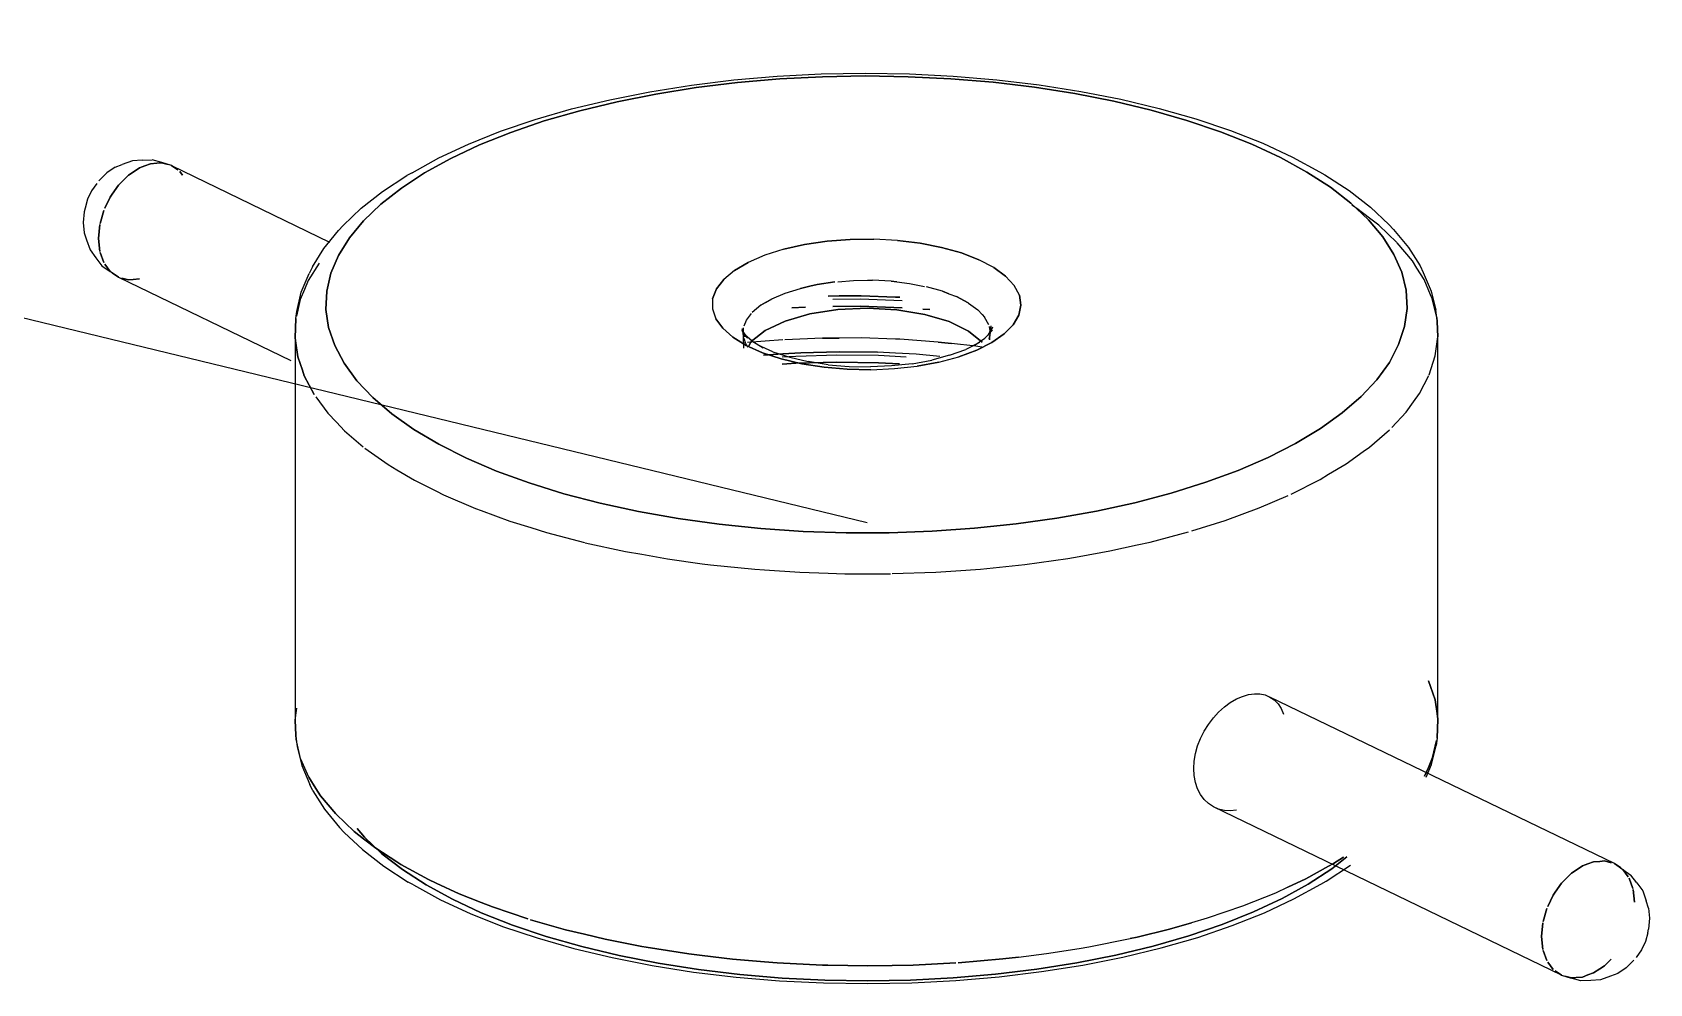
# Model space of a CAD drawing. Header units: millimetres. Extents: x 8 to 862, y 8 to 289.
# Drawn here: x 542.02 to 590.25, y 212.01 to 240.38 of the extents above; entities that cross this region are included whole.
import ezdxf

# ---------------------------------------------------------------- set-up
doc = ezdxf.new("R2010")
doc.units = ezdxf.units.MM
doc.layers.add('OUTLINE', color=7, linetype='Continuous')

msp = doc.modelspace()

# ---------------------------------------------------------------- linework, layer by layer
at = {"layer": 'OUTLINE'}
for p, q in [((465.169, 250.472), (566.913, 225.761)), ((560.438, 238.61), (561.673, 238.805)), ((561.817, 238.733), (560.617, 238.542)), ((560.617, 238.542), (561.817, 238.733)), ((561.673, 238.805), (562.938, 238.961)), ((563.049, 238.884), (561.817, 238.733)), ((561.817, 238.733), (563.049, 238.884)), ((562.938, 238.961), (564.231, 239.072)), ((564.305, 238.991), (563.049, 238.884)), ((563.049, 238.884), (564.305, 238.991)), ((564.231, 239.072), (565.54, 239.14)), ((565.577, 239.056), (564.305, 238.991)), ((564.305, 238.991), (565.577, 239.056)), ((565.54, 239.14), (566.856, 239.163)), ((566.856, 239.079), (565.577, 239.056)), ((565.577, 239.056), (566.856, 239.079)), ((566.856, 239.163), (568.173, 239.142)), ((568.138, 239.058), (566.856, 239.079)), ((566.856, 239.079), (568.138, 239.058)), ((569.41, 238.996), (568.138, 239.058)), ((568.138, 239.058), (569.41, 238.996)), ((568.173, 239.142), (569.482, 239.077)), ((570.668, 238.891), (569.41, 238.996)), ((569.41, 238.996), (570.668, 238.891)), ((569.482, 239.077), (570.775, 238.968)), ((571.901, 238.742), (570.668, 238.891)), ((570.668, 238.891), (571.901, 238.742)), ((570.775, 238.968), (572.045, 238.817)), ((573.103, 238.554), (571.901, 238.742)), ((571.901, 238.742), (573.103, 238.554)), ((572.045, 238.817), (573.28, 238.621)), ((558.1, 238.096), (559.245, 238.372)), ((559.459, 238.312), (558.345, 238.042)), ((558.345, 238.042), (559.459, 238.312)), ((559.245, 238.372), (560.438, 238.61)), ((560.617, 238.542), (559.459, 238.312)), ((559.459, 238.312), (560.617, 238.542)), ((574.266, 238.326), (573.103, 238.554)), ((573.103, 238.554), (574.266, 238.326)), ((573.28, 238.621), (574.475, 238.386)), ((575.38, 238.058), (574.266, 238.326)), ((574.266, 238.326), (575.38, 238.058)), ((574.475, 238.386), (575.624, 238.112)), ((555.984, 237.433), (557.012, 237.782)), ((557.012, 237.782), (558.1, 238.096)), ((558.345, 238.042), (557.286, 237.737)), ((557.286, 237.737), (558.345, 238.042)), ((576.443, 237.756), (575.38, 238.058)), ((575.38, 238.058), (576.443, 237.756)), ((575.624, 238.112), (576.715, 237.8)), ((577.445, 237.416), (576.443, 237.756)), ((576.443, 237.756), (577.445, 237.416)), ((576.715, 237.8), (577.745, 237.454)), ((555.028, 237.049), (555.984, 237.433)), ((556.289, 237.398), (555.356, 237.026)), ((555.356, 237.026), (556.289, 237.398)), ((557.286, 237.737), (556.289, 237.398)), ((556.289, 237.398), (557.286, 237.737)), ((578.38, 237.047), (577.445, 237.416)), ((577.445, 237.416), (578.38, 237.047)), ((577.745, 237.454), (578.708, 237.072)), ((554.145, 236.635), (555.028, 237.049)), ((555.356, 237.026), (554.498, 236.623)), ((554.498, 236.623), (555.356, 237.026)), ((579.24, 236.647), (578.38, 237.047)), ((578.38, 237.047), (579.24, 236.647)), ((578.708, 237.072), (579.594, 236.658)), ((544.493, 236.356), (544.24, 236.189)), ((544.493, 236.356), (544.703, 236.435)), ((545.005, 236.547), (544.703, 236.435)), ((545.298, 236.568), (545.005, 236.547)), ((545.212, 236.34), (545.024, 236.214)), ((545.024, 236.214), (545.212, 236.34)), ((545.379, 236.403), (545.212, 236.34)), ((545.212, 236.34), (545.379, 236.403)), ((545.298, 236.568), (545.591, 236.575)), ((545.547, 236.463), (545.379, 236.403)), ((545.379, 236.403), (545.547, 236.463)), ((545.737, 236.477), (545.547, 236.463)), ((545.547, 236.463), (545.737, 236.477)), ((545.879, 236.498), (545.591, 236.575)), ((545.872, 236.486), (545.737, 236.477)), ((545.737, 236.477), (545.872, 236.486)), ((546.07, 236.435), (545.872, 236.486)), ((545.872, 236.486), (546.07, 236.435)), ((546.168, 236.409), (545.879, 236.498)), ((546.356, 236.277), (546.168, 236.409)), ((546.168, 236.409), (546.356, 236.277)), ((546.168, 236.409), (550.886, 234.126)), ((553.342, 236.193), (554.145, 236.635)), ((554.498, 236.623), (553.719, 236.193)), ((553.719, 236.193), (554.498, 236.623)), ((580.026, 236.216), (579.24, 236.647)), ((579.24, 236.647), (580.026, 236.216)), ((579.594, 236.658), (580.401, 236.219)), ((543.942, 235.877), (543.784, 235.654)), ((544.24, 236.189), (544.007, 235.956)), ((544.591, 235.828), (544.405, 235.558)), ((544.405, 235.558), (544.591, 235.828)), ((544.691, 235.926), (544.591, 235.828)), ((544.591, 235.828), (544.691, 235.926)), ((544.889, 236.123), (544.691, 235.926)), ((544.691, 235.926), (544.889, 236.123)), ((545.024, 236.214), (544.889, 236.123)), ((544.889, 236.123), (545.024, 236.214)), ((546.498, 236.126), (546.419, 236.235)), ((546.419, 236.235), (546.498, 236.126)), ((552.463, 235.635), (553.186, 236.107)), ((553.719, 236.193), (553.024, 235.737)), ((553.024, 235.737), (553.719, 236.193)), ((553.342, 236.193), (553.186, 236.107)), ((580.726, 235.763), (580.026, 236.216)), ((580.026, 236.216), (580.726, 235.763)), ((580.401, 236.219), (580.557, 236.133)), ((580.557, 236.133), (581.285, 235.661)), ((543.665, 235.403), (543.593, 235.142)), ((543.784, 235.654), (543.665, 235.403)), ((544.342, 235.468), (544.184, 235.133)), ((544.184, 235.133), (544.342, 235.468)), ((544.405, 235.558), (544.342, 235.468)), ((544.342, 235.468), (544.405, 235.558)), ((551.828, 235.137), (552.463, 235.635)), ((553.024, 235.737), (552.414, 235.261)), ((552.414, 235.261), (553.024, 235.737)), ((581.34, 235.289), (580.726, 235.763)), ((580.726, 235.763), (581.34, 235.289)), ((581.285, 235.661), (581.924, 235.165)), ((543.57, 235.033), (543.54, 234.709)), ((543.593, 235.142), (543.57, 235.033)), ((544.151, 235.065), (544.042, 234.682)), ((544.042, 234.682), (544.151, 235.065)), ((551.291, 234.623), (551.828, 235.137)), ((552.414, 235.261), (551.896, 234.765)), ((551.896, 234.765), (552.414, 235.261)), ((581.864, 234.793), (581.34, 235.289)), ((581.34, 235.289), (581.864, 234.793)), ((581.517, 235.128), (581.361, 235.23)), ((581.887, 234.842), (581.517, 235.128)), ((581.924, 235.165), (582.468, 234.651)), ((543.54, 234.709), (543.57, 234.407)), ((543.57, 234.407), (543.64, 234.191)), ((544.033, 234.647), (543.993, 234.233)), ((543.993, 234.233), (544.033, 234.647)), ((550.712, 233.935), (551.154, 234.472)), ((551.291, 234.623), (551.154, 234.472)), ((551.896, 234.765), (551.475, 234.254)), ((551.475, 234.254), (551.896, 234.765)), ((582.289, 234.284), (581.864, 234.793)), ((581.864, 234.793), (582.289, 234.284)), ((582.166, 234.626), (581.887, 234.842)), ((582.708, 234.112), (582.166, 234.626)), ((582.468, 234.651), (582.603, 234.502)), ((582.603, 234.502), (583.052, 233.965)), ((543.64, 234.191), (543.747, 233.891)), ((543.747, 233.891), (543.919, 233.656)), ((543.993, 234.233), (544.033, 233.847)), ((544.033, 233.847), (543.993, 234.233)), ((550.37, 233.386), (550.712, 233.935)), ((551.475, 234.254), (551.149, 233.73)), ((551.149, 233.73), (551.475, 234.254)), ((564.428, 233.912), (563.863, 233.733)), ((565.049, 234.051), (564.428, 233.912)), ((564.428, 233.912), (565.049, 234.051)), ((565.049, 234.051), (565.717, 234.149)), ((565.717, 234.149), (565.049, 234.051)), ((566.41, 234.202), (565.717, 234.149)), ((565.717, 234.149), (566.41, 234.202)), ((566.41, 234.202), (567.115, 234.212)), ((567.115, 234.212), (566.41, 234.202)), ((567.815, 234.175), (567.115, 234.212)), ((568.494, 234.093), (567.815, 234.175)), ((567.815, 234.175), (568.494, 234.093)), ((569.133, 233.968), (568.494, 234.093)), ((568.494, 234.093), (569.133, 233.968)), ((569.133, 233.968), (569.722, 233.802)), ((569.722, 233.802), (569.133, 233.968)), ((582.622, 233.761), (582.289, 234.284)), ((582.289, 234.284), (582.622, 233.761)), ((583.171, 233.563), (582.717, 234.102)), ((583.052, 233.965), (583.399, 233.416)), ((543.919, 233.656), (544.098, 233.421)), ((544.042, 233.819), (544.151, 233.514)), ((544.151, 233.514), (544.042, 233.819)), ((544.098, 233.421), (544.342, 233.251)), ((544.184, 233.47), (544.342, 233.254)), ((544.342, 233.254), (544.184, 233.47)), ((550.575, 233.502), (550.249, 232.979)), ((551.149, 233.73), (550.924, 233.198)), ((550.924, 233.198), (551.149, 233.73)), ((563.368, 233.521), (562.956, 233.279)), ((562.956, 233.279), (563.368, 233.521)), ((563.863, 233.733), (563.368, 233.521)), ((570.243, 233.602), (569.722, 233.802)), ((569.722, 233.802), (570.243, 233.602)), ((570.687, 233.37), (570.243, 233.602)), ((582.852, 233.228), (582.622, 233.761)), ((582.622, 233.761), (582.852, 233.228)), ((583.308, 233.347), (583.171, 233.563)), ((583.399, 233.416), (583.489, 233.223)), ((544.591, 233.079), (544.342, 233.251)), ((544.405, 233.209), (544.591, 233.079)), ((544.591, 233.079), (544.405, 233.209)), ((544.591, 233.079), (549.726, 230.595)), ((544.691, 233.054), (544.889, 233)), ((544.889, 233), (544.691, 233.054)), ((544.889, 233), (545.024, 233.012)), ((545.024, 233.012), (544.889, 233)), ((545.024, 233.012), (545.212, 233.026)), ((545.212, 233.026), (545.024, 233.012)), ((550.042, 232.63), (550.279, 233.193)), ((550.249, 232.979), (550.14, 232.716)), ((550.37, 233.386), (550.279, 233.193)), ((550.924, 233.198), (550.8, 232.658)), ((550.8, 232.658), (550.924, 233.198)), ((562.638, 233.012), (562.419, 232.73)), ((562.419, 232.73), (562.638, 233.012)), ((562.956, 233.279), (562.638, 233.012)), ((565.952, 232.937), (565.419, 232.858)), ((565.419, 232.858), (565.952, 232.937)), ((566.038, 232.944), (566.508, 232.982)), ((566.508, 232.982), (566.919, 232.986)), ((566.919, 232.986), (567.07, 232.989)), ((567.631, 232.958), (567.07, 232.989)), ((567.796, 232.937), (567.631, 232.958)), ((567.631, 232.958), (567.796, 232.937)), ((567.796, 232.937), (568.173, 232.893)), ((571.04, 233.114), (570.687, 233.37)), ((570.687, 233.37), (571.04, 233.114)), ((571.298, 232.835), (571.04, 233.114)), ((582.982, 232.689), (582.852, 233.228)), ((582.852, 233.228), (582.982, 232.689)), ((583.519, 233.009), (583.308, 233.347)), ((583.489, 233.223), (583.733, 232.661)), ((583.715, 232.558), (583.519, 233.009)), ((549.912, 232.061), (550.042, 232.63)), ((550.14, 232.716), (550.012, 232.416)), ((550.8, 232.658), (550.777, 232.116)), ((550.777, 232.116), (550.8, 232.658)), ((562.419, 232.73), (562.305, 232.435)), ((562.305, 232.435), (562.419, 232.73)), ((564.073, 232.435), (564.468, 232.605)), ((564.468, 232.605), (564.922, 232.747)), ((565.208, 232.812), (564.922, 232.747)), ((564.922, 232.747), (565.208, 232.812)), ((565.419, 232.858), (565.208, 232.812)), ((565.208, 232.812), (565.419, 232.858)), ((565.747, 232.516), (566.075, 232.519)), ((566.075, 232.519), (565.747, 232.516)), ((566.075, 232.519), (566.731, 232.521)), ((566.731, 232.521), (566.075, 232.519)), ((566.731, 232.521), (567.761, 232.484)), ((567.761, 232.484), (566.731, 232.521)), ((567.761, 232.484), (567.884, 232.482)), ((567.884, 232.482), (567.761, 232.484)), ((568.173, 232.893), (568.626, 232.805)), ((569.156, 232.661), (568.684, 232.793)), ((569.347, 232.586), (569.156, 232.661)), ((569.156, 232.661), (569.347, 232.586)), ((569.347, 232.586), (569.573, 232.5)), ((569.573, 232.5), (569.926, 232.316)), ((569.926, 232.316), (569.573, 232.5)), ((571.452, 232.544), (571.298, 232.835)), ((571.498, 232.247), (571.452, 232.544)), ((571.452, 232.544), (571.498, 232.247)), ((583.01, 232.147), (582.982, 232.689)), ((582.982, 232.689), (583.01, 232.147)), ((583.764, 232.447), (583.715, 232.558)), ((583.733, 232.661), (583.871, 232.093)), ((583.901, 231.877), (583.764, 232.447)), ((549.879, 231.847), (549.912, 232.061)), ((549.896, 231.916), (550.012, 232.416)), ((550.012, 232.416), (549.896, 231.916)), ((550.777, 232.116), (550.856, 231.577)), ((550.856, 231.577), (550.777, 232.116)), ((562.305, 232.435), (562.298, 232.137)), ((562.298, 232.137), (562.398, 231.842)), ((563.315, 231.802), (563.463, 231.993)), ((563.745, 232.242), (563.489, 232.028)), ((563.884, 232.323), (563.745, 232.242)), ((563.745, 232.242), (563.884, 232.323)), ((563.884, 232.323), (564.073, 232.435)), ((564.468, 231.77), (565.203, 231.982)), ((565.203, 231.982), (564.468, 231.77)), ((565.077, 232.188), (564.67, 232.17)), ((564.67, 232.17), (565.077, 232.188)), ((565.203, 231.982), (566.035, 232.112)), ((566.035, 232.112), (565.203, 231.982)), ((566.719, 232.421), (565.894, 232.416)), ((566.719, 232.212), (565.894, 232.207)), ((565.894, 232.207), (566.719, 232.212)), ((566.035, 232.112), (566.919, 232.154)), ((566.919, 232.154), (566.035, 232.112)), ((567.961, 232.379), (566.719, 232.421)), ((567.961, 232.17), (566.719, 232.212)), ((566.719, 232.212), (567.961, 232.17)), ((566.919, 232.154), (567.801, 232.107)), ((567.801, 232.107), (566.919, 232.154)), ((567.801, 232.107), (568.629, 231.97)), ((568.629, 231.97), (567.801, 232.107)), ((568.784, 232.112), (568.577, 232.126)), ((568.577, 232.126), (568.784, 232.112)), ((568.629, 231.97), (569.354, 231.756)), ((569.354, 231.756), (568.629, 231.97)), ((569.938, 232.307), (570.21, 232.109)), ((570.21, 232.109), (570.338, 231.972)), ((570.338, 231.972), (570.417, 231.886)), ((571.438, 231.951), (571.498, 232.247)), ((571.498, 232.247), (571.438, 231.951)), ((582.936, 231.605), (583.01, 232.147)), ((583.01, 232.147), (582.936, 231.605)), ((583.901, 231.877), (583.871, 232.093)), ((549.856, 231.272), (549.879, 231.847)), ((549.879, 231.847), (549.856, 231.272)), ((550.856, 231.577), (551.038, 231.04)), ((551.038, 231.04), (550.856, 231.577)), ((562.398, 231.842), (562.605, 231.558)), ((562.605, 231.558), (562.398, 231.842)), ((562.605, 231.558), (562.91, 231.288)), ((563.177, 231.498), (563.266, 231.305)), ((563.177, 231.498), (563.347, 231.263)), ((563.266, 231.305), (563.184, 231.544)), ((563.184, 231.544), (563.217, 231.328)), ((563.221, 231.568), (563.217, 231.328)), ((563.247, 231.63), (563.315, 231.802)), ((563.456, 231.161), (563.875, 231.491)), ((563.875, 231.491), (563.456, 231.161)), ((563.875, 231.491), (564.468, 231.77)), ((564.468, 231.77), (563.875, 231.491)), ((569.354, 231.756), (569.94, 231.472)), ((569.94, 231.472), (569.354, 231.756)), ((570.54, 231.654), (570.417, 231.886)), ((570.419, 231.265), (570.652, 231.502)), ((570.65, 231.588), (570.512, 231.349)), ((570.652, 231.502), (570.512, 231.349)), ((570.547, 231.609), (570.577, 231.416)), ((570.559, 231.393), (570.608, 231.633)), ((570.65, 231.588), (570.559, 231.393)), ((570.577, 231.416), (570.608, 231.633)), ((571.001, 231.386), (571.27, 231.661)), ((571.27, 231.661), (571.001, 231.386)), ((571.438, 231.951), (571.27, 231.661)), ((571.27, 231.661), (571.438, 231.951)), ((582.761, 231.07), (582.936, 231.605)), ((582.936, 231.605), (582.761, 231.07)), ((583.908, 231.754), (583.901, 231.877)), ((583.901, 231.877), (583.908, 231.754)), ((583.931, 231.305), (583.908, 231.754)), ((583.908, 231.754), (583.931, 231.305)), ((549.856, 231.272), (549.854, 219.872)), ((549.879, 231.109), (549.856, 231.272)), ((549.856, 231.272), (549.879, 231.109)), ((549.94, 230.702), (549.879, 231.109)), ((549.879, 231.109), (549.94, 230.702)), ((551.038, 231.04), (551.317, 230.512)), ((551.317, 230.512), (551.038, 231.04)), ((562.91, 231.288), (563.31, 231.044)), ((563.31, 231.044), (562.91, 231.288)), ((563.475, 231.184), (563.21, 231.414)), ((563.347, 231.263), (563.21, 231.414)), ((563.217, 231.328), (563.224, 230.965)), ((563.296, 231.093), (563.242, 231.256)), ((563.37, 230.991), (563.296, 231.093)), ((563.794, 230.826), (563.31, 231.044)), ((563.31, 231.044), (563.794, 230.826)), ((564.403, 231.214), (563.345, 231.128)), ((563.384, 231.037), (563.456, 231.161)), ((563.456, 231.161), (563.384, 231.037)), ((563.475, 231.184), (563.817, 230.972)), ((564.105, 230.858), (563.668, 231.054)), ((563.817, 230.972), (563.668, 231.054)), ((565.584, 231.265), (564.454, 231.216)), ((566.075, 231.265), (565.584, 231.265)), ((565.584, 231.265), (566.075, 231.265)), ((566.731, 231.268), (566.075, 231.265)), ((567.761, 231.233), (566.731, 231.268)), ((567.884, 231.228), (567.761, 231.233)), ((569.029, 231.144), (567.884, 231.228)), ((569.431, 231.1), (569.029, 231.144)), ((569.029, 231.144), (569.431, 231.1)), ((570.152, 231.019), (569.431, 231.1)), ((570.259, 231.133), (569.852, 230.928)), ((569.94, 231.472), (570.347, 231.14)), ((570.347, 231.14), (569.94, 231.472)), ((570.105, 231.047), (570.419, 231.265)), ((570.259, 231.133), (570.105, 231.047)), ((570.333, 230.993), (570.152, 231.019)), ((570.633, 231.13), (570.18, 230.902)), ((570.18, 230.902), (570.633, 231.13)), ((570.577, 231.416), (570.54, 231.235)), ((570.57, 231.214), (570.577, 231.416)), ((570.633, 231.13), (571.001, 231.386)), ((571.001, 231.386), (570.633, 231.13)), ((582.487, 230.54), (582.761, 231.07)), ((582.761, 231.07), (582.487, 230.54)), ((583.882, 230.947), (583.931, 231.305)), ((583.929, 219.905), (583.931, 231.305)), ((550.072, 230.307), (549.94, 230.702)), ((549.94, 230.702), (550.072, 230.307)), ((551.317, 230.512), (551.698, 229.993)), ((551.698, 229.993), (551.317, 230.512)), ((563.794, 230.826), (564.352, 230.644)), ((564.352, 230.644), (563.794, 230.826)), ((564.403, 230.791), (563.819, 230.754)), ((563.819, 230.754), (564.403, 230.791)), ((564.105, 230.858), (564.605, 230.693)), ((564.352, 230.644), (564.968, 230.498)), ((564.968, 230.498), (564.352, 230.644)), ((564.784, 230.719), (564.384, 230.693)), ((564.784, 230.512), (564.384, 230.486)), ((564.384, 230.486), (564.784, 230.512)), ((564.935, 230.826), (564.403, 230.791)), ((564.403, 230.791), (564.935, 230.826)), ((564.605, 230.693), (565.159, 230.563)), ((566.01, 230.754), (564.784, 230.719)), ((566.01, 230.544), (564.784, 230.512)), ((564.784, 230.512), (566.01, 230.544)), ((566.075, 230.854), (564.935, 230.826)), ((564.935, 230.826), (566.075, 230.854)), ((565.754, 230.47), (565.159, 230.563)), ((567.252, 230.74), (566.01, 230.754)), ((567.252, 230.53), (566.01, 230.544)), ((566.01, 230.544), (567.252, 230.53)), ((567.226, 230.84), (566.075, 230.854)), ((566.075, 230.854), (567.226, 230.84)), ((567.761, 230.812), (567.226, 230.84)), ((568.077, 230.698), (567.252, 230.74)), ((567.873, 230.5), (567.252, 230.53)), ((567.252, 230.53), (567.873, 230.5)), ((568.377, 230.781), (567.761, 230.812)), ((568.254, 230.5), (568.838, 230.607)), ((569.08, 230.719), (568.377, 230.781)), ((568.408, 230.428), (569.052, 230.549)), ((569.052, 230.549), (568.408, 230.428)), ((569.373, 230.751), (568.838, 230.607)), ((569.052, 230.549), (569.649, 230.707)), ((569.373, 230.751), (569.852, 230.928)), ((569.649, 230.707), (570.18, 230.902)), ((570.18, 230.902), (569.649, 230.707)), ((582.112, 230.021), (582.487, 230.54)), ((582.487, 230.54), (582.112, 230.021)), ((583.668, 230.165), (583.852, 230.733)), ((583.852, 230.733), (583.882, 230.947)), ((550.131, 230.135), (550.072, 230.307)), ((550.072, 230.307), (550.131, 230.135)), ((550.428, 229.577), (550.131, 230.135)), ((550.131, 230.135), (550.428, 229.577)), ((565.628, 230.395), (564.968, 230.498)), ((564.968, 230.498), (565.628, 230.395)), ((565.628, 230.395), (566.319, 230.335)), ((566.319, 230.335), (565.628, 230.395)), ((565.754, 230.47), (566.377, 230.416)), ((566.319, 230.335), (567.024, 230.321)), ((567.024, 230.321), (566.319, 230.335)), ((566.377, 230.416), (567.01, 230.405)), ((567.642, 230.433), (567.01, 230.405)), ((567.024, 230.321), (567.724, 230.354)), ((568.254, 230.5), (567.642, 230.433)), ((567.724, 230.354), (568.408, 230.428)), ((583.378, 229.607), (583.657, 230.147)), ((551.698, 229.993), (552.172, 229.491)), ((552.172, 229.491), (551.698, 229.993)), ((581.643, 229.519), (582.112, 230.021)), ((582.112, 230.021), (581.643, 229.519)), ((583.201, 229.363), (583.378, 229.607)), ((550.47, 229.516), (550.828, 229.028)), ((552.172, 229.491), (552.74, 229.005)), ((552.74, 229.005), (552.172, 229.491)), ((581.078, 229.033), (581.643, 229.519)), ((581.643, 229.519), (581.078, 229.033)), ((582.982, 229.058), (583.201, 229.363)), ((550.828, 229.028), (551.089, 228.754)), ((551.089, 228.754), (551.331, 228.498)), ((552.74, 229.005), (553.398, 228.54)), ((553.398, 228.54), (552.74, 229.005)), ((580.426, 228.565), (581.078, 229.033)), ((581.078, 229.033), (580.426, 228.565)), ((582.557, 228.602), (582.982, 229.058)), ((551.331, 228.498), (551.889, 228.021)), ((553.398, 228.54), (554.142, 228.1)), ((554.142, 228.1), (553.398, 228.54)), ((554.142, 228.1), (554.966, 227.684)), ((554.966, 227.684), (554.142, 228.1)), ((578.868, 227.707), (579.687, 228.123)), ((579.687, 228.123), (578.868, 227.707)), ((579.687, 228.123), (580.426, 228.565)), ((580.426, 228.565), (579.687, 228.123)), ((581.889, 228.012), (582.485, 228.526)), ((551.933, 227.984), (552.628, 227.493)), ((554.966, 227.684), (555.866, 227.298)), ((555.866, 227.298), (554.966, 227.684)), ((577.973, 227.319), (578.868, 227.707)), ((578.868, 227.707), (577.973, 227.319)), ((581.199, 227.519), (581.703, 227.879)), ((581.703, 227.879), (581.889, 228.012)), ((552.628, 227.493), (552.893, 227.335)), ((552.893, 227.335), (553.414, 227.026)), ((555.866, 227.298), (556.835, 226.944)), ((556.835, 226.944), (555.866, 227.298)), ((577.008, 226.963), (577.973, 227.319)), ((577.973, 227.319), (577.008, 226.963)), ((580.417, 227.051), (580.668, 227.202)), ((580.668, 227.202), (581.199, 227.519)), ((553.414, 227.026), (554.068, 226.698)), ((554.068, 226.698), (554.284, 226.588)), ((556.835, 226.944), (557.868, 226.623)), ((557.868, 226.623), (556.835, 226.944)), ((575.978, 226.64), (577.008, 226.963)), ((577.008, 226.963), (575.978, 226.64)), ((579.552, 226.612), (580.417, 227.051)), ((554.284, 226.588), (555.235, 226.179)), ((555.235, 226.179), (555.4, 226.119)), ((557.868, 226.623), (558.956, 226.337)), ((558.956, 226.337), (557.868, 226.623)), ((558.956, 226.337), (560.096, 226.091)), ((560.096, 226.091), (558.956, 226.337)), ((573.754, 226.102), (574.891, 226.351)), ((574.891, 226.351), (573.754, 226.102)), ((574.891, 226.351), (575.978, 226.64)), ((575.978, 226.64), (574.891, 226.351)), ((578.094, 226.012), (578.605, 226.2)), ((578.605, 226.2), (579.466, 226.574)), ((555.4, 226.119), (556.259, 225.805)), ((556.259, 225.805), (556.884, 225.612)), ((560.096, 226.091), (561.28, 225.881)), ((561.28, 225.881), (560.096, 226.091)), ((561.28, 225.881), (562.498, 225.712)), ((562.498, 225.712), (561.28, 225.881)), ((562.498, 225.712), (563.742, 225.586)), ((563.742, 225.586), (562.498, 225.712)), ((570.112, 225.591), (571.356, 225.721)), ((571.356, 225.721), (570.112, 225.591)), ((571.356, 225.721), (572.573, 225.891)), ((572.573, 225.891), (571.356, 225.721)), ((572.573, 225.891), (573.754, 226.102)), ((573.754, 226.102), (572.573, 225.891)), ((576.594, 225.514), (577.585, 225.823)), ((577.585, 225.823), (578.094, 226.012)), ((556.884, 225.612), (557.352, 225.465)), ((557.352, 225.465), (558.482, 225.17)), ((563.742, 225.586), (565.01, 225.5)), ((565.01, 225.5), (563.742, 225.586)), ((565.01, 225.5), (566.287, 225.458)), ((566.287, 225.458), (565.01, 225.5)), ((566.287, 225.458), (567.568, 225.46)), ((567.568, 225.46), (566.287, 225.458)), ((567.568, 225.46), (568.847, 225.505)), ((568.847, 225.505), (567.568, 225.46)), ((568.847, 225.505), (570.112, 225.591)), ((570.112, 225.591), (568.847, 225.505)), ((575.347, 225.179), (576.496, 225.484)), ((558.503, 225.163), (559.707, 224.902)), ((559.707, 224.902), (560.198, 224.816)), ((560.198, 224.816), (560.959, 224.681)), ((572.898, 224.693), (573.231, 224.751)), ((573.231, 224.751), (574.145, 224.916)), ((574.145, 224.916), (574.961, 225.095)), ((574.961, 225.095), (575.347, 225.179)), ((560.959, 224.681), (561.994, 224.537)), ((561.994, 224.537), (562.247, 224.502)), ((562.247, 224.502), (563.563, 224.37)), ((563.563, 224.37), (563.849, 224.349)), ((563.849, 224.349), (564.903, 224.279)), ((564.903, 224.279), (565.747, 224.251)), ((565.747, 224.251), (566.252, 224.235)), ((567.656, 224.24), (568.959, 224.284)), ((568.959, 224.284), (569.554, 224.326)), ((569.554, 224.326), (570.296, 224.374)), ((570.296, 224.374), (571.424, 224.493)), ((571.424, 224.493), (571.612, 224.512)), ((571.612, 224.512), (572.898, 224.693)), ((566.252, 224.235), (567.608, 224.237)), ((583.713, 220.87), (583.654, 221.042)), ((583.654, 221.042), (583.713, 220.87)), ((583.845, 220.474), (583.713, 220.87)), ((583.713, 220.87), (583.845, 220.474)), ((577.564, 220.265), (577.74, 220.395)), ((577.74, 220.395), (577.922, 220.502)), ((577.922, 220.502), (578.103, 220.581)), ((578.103, 220.581), (578.282, 220.635)), ((578.282, 220.635), (578.459, 220.66)), ((578.459, 220.66), (578.624, 220.656)), ((578.624, 220.656), (578.78, 220.623)), ((578.78, 220.623), (578.924, 220.56)), ((578.924, 220.56), (579.052, 220.472)), ((589.194, 215.593), (578.924, 220.56)), ((579.052, 220.472), (579.164, 220.356)), ((583.906, 220.067), (583.845, 220.474)), ((583.845, 220.474), (583.906, 220.067)), ((549.854, 219.872), (549.903, 220.23)), ((577.089, 219.746), (577.236, 219.937)), ((577.236, 219.937), (577.394, 220.109)), ((577.394, 220.109), (577.564, 220.265)), ((579.164, 220.356), (579.257, 220.214)), ((579.257, 220.214), (579.329, 220.053)), ((583.929, 219.905), (583.906, 220.067)), ((583.906, 220.067), (583.929, 219.905)), ((583.906, 219.33), (583.929, 219.905)), ((583.929, 219.905), (583.906, 219.33)), ((549.877, 219.423), (549.854, 219.872)), ((549.854, 219.872), (549.877, 219.423)), ((549.884, 219.3), (549.877, 219.423)), ((549.877, 219.423), (549.884, 219.3)), ((576.852, 219.328), (576.961, 219.542)), ((576.961, 219.542), (577.089, 219.746)), ((550.021, 218.73), (549.884, 219.3)), ((549.884, 219.3), (549.917, 219.084)), ((549.917, 219.084), (550.054, 218.516)), ((576.703, 218.879), (576.766, 219.105)), ((576.766, 219.105), (576.852, 219.328)), ((583.743, 218.546), (583.875, 219.116)), ((583.773, 218.76), (583.889, 219.26)), ((583.889, 219.26), (583.773, 218.76)), ((583.906, 219.33), (583.875, 219.116)), ((550.07, 218.619), (550.021, 218.73)), ((550.054, 218.516), (550.296, 217.953)), ((550.265, 218.167), (550.07, 218.619)), ((576.65, 218.432), (576.664, 218.653)), ((576.664, 218.653), (576.703, 218.879)), ((583.536, 218.198), (583.647, 218.458)), ((583.647, 218.458), (583.536, 218.198)), ((583.585, 218.172), (583.743, 218.546)), ((583.647, 218.458), (583.773, 218.76)), ((583.773, 218.76), (583.647, 218.458)), ((550.265, 218.167), (550.477, 217.83)), ((550.477, 217.83), (550.265, 218.167)), ((576.664, 218.218), (576.65, 218.432)), ((576.703, 218.016), (576.664, 218.218)), ((576.766, 217.828), (576.703, 218.016)), ((550.386, 217.76), (550.296, 217.953)), ((550.386, 217.76), (550.733, 217.212)), ((550.477, 217.83), (550.614, 217.614)), ((550.614, 217.614), (550.477, 217.83)), ((550.614, 217.614), (551.068, 217.074)), ((551.068, 217.074), (550.614, 217.614)), ((576.852, 217.658), (576.766, 217.828)), ((576.961, 217.509), (576.852, 217.658)), ((577.089, 217.386), (576.961, 217.509)), ((550.733, 217.212), (551.182, 216.674)), ((551.077, 217.065), (551.619, 216.551)), ((551.619, 216.551), (551.077, 217.065)), ((577.236, 217.288), (577.089, 217.386)), ((577.394, 217.218), (577.236, 217.288)), ((587.617, 212.263), (577.236, 217.288)), ((577.564, 217.179), (577.394, 217.218)), ((577.74, 217.17), (577.564, 217.179)), ((577.922, 217.191), (577.74, 217.17)), ((551.319, 216.525), (551.182, 216.674)), ((551.319, 216.525), (551.861, 216.011)), ((551.619, 216.551), (551.898, 216.335)), ((551.898, 216.335), (551.619, 216.551)), ((551.924, 216.384), (551.71, 216.639)), ((551.71, 216.639), (551.924, 216.384)), ((551.898, 216.335), (552.268, 216.049)), ((552.268, 216.049), (551.898, 216.335)), ((552.445, 215.888), (551.924, 216.384)), ((551.924, 216.384), (552.445, 215.888)), ((552.268, 216.049), (552.891, 215.646)), ((552.891, 215.646), (552.268, 216.049)), ((551.861, 216.011), (552.5, 215.516)), ((553.059, 215.414), (552.445, 215.888)), ((552.445, 215.888), (553.059, 215.414)), ((552.891, 215.646), (553.01, 215.567)), ((553.01, 215.567), (552.891, 215.646)), ((553.01, 215.567), (553.838, 215.116)), ((553.838, 215.116), (553.01, 215.567)), ((580.673, 215.514), (580.819, 215.595)), ((580.819, 215.595), (580.673, 215.514)), ((581.219, 215.795), (580.764, 215.439)), ((580.764, 215.439), (581.219, 215.795)), ((580.819, 215.595), (581.115, 215.786)), ((581.115, 215.786), (580.819, 215.595)), ((588.238, 215.523), (588.406, 215.586)), ((588.406, 215.586), (588.238, 215.523)), ((588.406, 215.586), (588.573, 215.649)), ((588.573, 215.649), (588.406, 215.586)), ((588.573, 215.649), (588.761, 215.66)), ((588.761, 215.66), (588.573, 215.649)), ((588.761, 215.66), (588.899, 215.672)), ((588.899, 215.672), (588.761, 215.66)), ((588.899, 215.672), (589.094, 215.618)), ((589.094, 215.618), (588.899, 215.672)), ((589.194, 215.593), (589.382, 215.463)), ((589.382, 215.463), (589.194, 215.593)), ((589.194, 215.593), (589.443, 215.421)), ((552.5, 215.516), (553.231, 215.044)), ((553.761, 214.96), (553.059, 215.414)), ((553.059, 215.414), (553.761, 214.96)), ((553.838, 215.116), (554.066, 215.009)), ((554.066, 215.009), (553.838, 215.116)), ((579.461, 214.888), (579.994, 215.139)), ((579.994, 215.139), (579.461, 214.888)), ((579.994, 215.139), (580.673, 215.514)), ((580.673, 215.514), (579.994, 215.139)), ((580.764, 215.439), (580.066, 214.984)), ((580.066, 214.984), (580.764, 215.439)), ((580.599, 215.07), (581.324, 215.542)), ((587.617, 215.011), (587.715, 215.109)), ((587.715, 215.109), (587.617, 215.011)), ((587.715, 215.109), (587.913, 215.307)), ((587.913, 215.307), (587.715, 215.109)), ((587.913, 215.307), (588.05, 215.398)), ((588.05, 215.398), (587.913, 215.307)), ((588.05, 215.398), (588.238, 215.523)), ((588.238, 215.523), (588.05, 215.398)), ((589.443, 215.421), (589.687, 215.251)), ((589.445, 215.418), (589.603, 215.202)), ((589.603, 215.202), (589.445, 215.418)), ((589.634, 215.158), (589.743, 214.853)), ((589.743, 214.853), (589.634, 215.158)), ((589.866, 215.016), (589.687, 215.251)), ((553.384, 214.958), (553.231, 215.044)), ((553.384, 214.958), (554.191, 214.518)), ((554.545, 214.53), (553.761, 214.96)), ((553.761, 214.96), (554.545, 214.53)), ((554.066, 215.009), (554.749, 214.693)), ((554.749, 214.693), (554.066, 215.009)), ((554.749, 214.693), (555.403, 214.432)), ((555.403, 214.432), (554.749, 214.693)), ((579.087, 214.714), (578.103, 214.321)), ((579.461, 214.888), (579.087, 214.714)), ((580.066, 214.984), (579.287, 214.553)), ((579.287, 214.553), (580.066, 214.984)), ((579.64, 214.542), (580.443, 214.984)), ((580.443, 214.984), (580.599, 215.07)), ((587.208, 214.318), (587.366, 214.651)), ((587.366, 214.651), (587.208, 214.318)), ((587.366, 214.651), (587.429, 214.742)), ((587.429, 214.742), (587.366, 214.651)), ((587.429, 214.742), (587.617, 215.011)), ((587.617, 215.011), (587.429, 214.742)), ((589.752, 214.825), (589.794, 214.442)), ((589.794, 214.442), (589.752, 214.825)), ((589.866, 215.016), (590.038, 214.781)), ((590.038, 214.781), (590.145, 214.481)), ((554.191, 214.518), (555.079, 214.104)), ((555.407, 214.13), (554.545, 214.53)), ((554.545, 214.53), (555.407, 214.13)), ((555.403, 214.432), (555.738, 214.3)), ((555.738, 214.3), (555.403, 214.432)), ((556.342, 213.76), (555.407, 214.13)), ((555.407, 214.13), (556.342, 213.76)), ((555.738, 214.3), (556.798, 213.942)), ((556.798, 213.942), (555.738, 214.3)), ((578.103, 214.321), (577.05, 213.963)), ((578.429, 214.151), (577.498, 213.779)), ((577.498, 213.779), (578.429, 214.151)), ((577.801, 213.744), (578.759, 214.128)), ((579.287, 214.553), (578.429, 214.151)), ((578.429, 214.151), (579.287, 214.553)), ((578.759, 214.128), (579.64, 214.542)), ((587.068, 213.865), (587.178, 214.251)), ((587.178, 214.251), (587.068, 213.865)), ((590.215, 214.265), (590.145, 214.481)), ((590.215, 214.265), (590.245, 213.963)), ((555.079, 214.104), (556.04, 213.723)), ((556.04, 213.723), (557.07, 213.377)), ((557.342, 213.421), (556.342, 213.76)), ((556.342, 213.76), (557.342, 213.421)), ((556.877, 213.921), (557.919, 213.623)), ((557.919, 213.623), (556.877, 213.921)), ((574.964, 213.404), (575.929, 213.639)), ((575.929, 213.639), (574.964, 213.404)), ((575.929, 213.639), (576.589, 213.83)), ((576.589, 213.83), (575.929, 213.639)), ((577.498, 213.779), (576.501, 213.439)), ((576.501, 213.439), (577.498, 213.779)), ((577.05, 213.963), (576.589, 213.83)), ((576.775, 213.395), (577.801, 213.744)), ((587.017, 213.416), (587.059, 213.83)), ((587.059, 213.83), (587.017, 213.416)), ((590.194, 213.53), (590.215, 213.639)), ((590.245, 213.963), (590.215, 213.639)), ((557.07, 213.377), (558.163, 213.065)), ((558.405, 213.118), (557.342, 213.421)), ((557.342, 213.421), (558.405, 213.118)), ((557.919, 213.623), (558.489, 213.486)), ((558.489, 213.486), (557.919, 213.623)), ((558.489, 213.486), (559.1, 213.339)), ((559.1, 213.339), (558.489, 213.486)), ((559.1, 213.339), (560.196, 213.125)), ((560.196, 213.125), (559.1, 213.339)), ((573.526, 213.111), (574.752, 213.356)), ((574.752, 213.356), (574.964, 213.404)), ((574.964, 213.404), (574.752, 213.356)), ((576.501, 213.439), (575.44, 213.135)), ((575.44, 213.135), (576.501, 213.439)), ((575.684, 213.081), (576.775, 213.395)), ((587.059, 213.032), (587.017, 213.416)), ((587.017, 213.416), (587.059, 213.032)), ((590.12, 213.27), (590.001, 213.018)), ((590.194, 213.53), (590.12, 213.27)), ((558.163, 213.065), (559.31, 212.791)), ((559.521, 212.851), (558.405, 213.118)), ((558.405, 213.118), (559.521, 212.851)), ((559.31, 212.791), (560.505, 212.556)), ((560.682, 212.623), (559.521, 212.851)), ((559.521, 212.851), (560.682, 212.623)), ((560.196, 213.125), (560.328, 213.1)), ((560.328, 213.1), (560.196, 213.125)), ((560.328, 213.1), (561.598, 212.9)), ((561.598, 212.9), (560.328, 213.1)), ((561.598, 212.9), (561.994, 212.851)), ((561.994, 212.851), (561.598, 212.9)), ((561.994, 212.851), (562.903, 212.744)), ((562.903, 212.744), (561.994, 212.851)), ((562.903, 212.744), (563.852, 212.663)), ((563.852, 212.663), (562.903, 212.744)), ((569.629, 212.637), (570.956, 212.751)), ((570.956, 212.751), (569.629, 212.637)), ((570.956, 212.751), (571.422, 212.807)), ((571.422, 212.807), (570.956, 212.751)), ((571.422, 212.807), (572.259, 212.909)), ((572.259, 212.909), (573.233, 213.065)), ((574.329, 212.865), (573.168, 212.635)), ((573.168, 212.635), (574.329, 212.865)), ((573.233, 213.065), (573.526, 213.111)), ((573.347, 212.567), (574.54, 212.804)), ((575.44, 213.135), (574.329, 212.865)), ((574.329, 212.865), (575.44, 213.135)), ((574.54, 212.804), (575.684, 213.081)), ((587.178, 212.7), (587.068, 213.004)), ((587.068, 213.004), (587.178, 212.7)), ((589.094, 212.746), (588.899, 212.549)), ((588.899, 212.549), (589.094, 212.746)), ((589.778, 212.716), (589.545, 212.484)), ((590.001, 213.018), (589.845, 212.795)), ((560.505, 212.556), (561.74, 212.36)), ((561.884, 212.435), (560.682, 212.623)), ((560.682, 212.623), (561.884, 212.435)), ((561.74, 212.36), (563.01, 212.209)), ((563.117, 212.286), (561.884, 212.435)), ((561.884, 212.435), (563.117, 212.286)), ((563.01, 212.209), (564.303, 212.1)), ((564.375, 212.181), (563.117, 212.286)), ((563.117, 212.286), (564.375, 212.181)), ((563.852, 212.663), (564.231, 212.632)), ((564.231, 212.632), (563.852, 212.663)), ((564.231, 212.632), (565.577, 212.565)), ((565.577, 212.565), (564.231, 212.632)), ((565.577, 212.565), (565.745, 212.563)), ((565.745, 212.563), (565.577, 212.565)), ((565.745, 212.563), (566.931, 212.544)), ((566.931, 212.544), (565.745, 212.563)), ((566.931, 212.544), (567.656, 212.556)), ((567.656, 212.556), (566.931, 212.544)), ((567.656, 212.556), (568.284, 212.567)), ((568.284, 212.567), (567.656, 212.556)), ((569.482, 212.186), (568.21, 212.121)), ((568.21, 212.121), (569.482, 212.186)), ((568.284, 212.567), (569.556, 212.632)), ((569.556, 212.632), (568.284, 212.567)), ((570.738, 212.293), (569.482, 212.186)), ((569.482, 212.186), (570.738, 212.293)), ((569.554, 212.104), (570.847, 212.216)), ((571.968, 212.444), (570.738, 212.293)), ((570.738, 212.293), (571.968, 212.444)), ((570.847, 212.216), (572.115, 212.372)), ((573.168, 212.635), (571.968, 212.444)), ((571.968, 212.444), (573.168, 212.635)), ((572.115, 212.372), (573.347, 212.567)), ((587.366, 212.437), (587.208, 212.656)), ((587.208, 212.656), (587.366, 212.437)), ((587.617, 212.263), (587.429, 212.395)), ((587.429, 212.395), (587.617, 212.263)), ((587.617, 212.263), (587.908, 212.174)), ((587.913, 212.186), (587.715, 212.237)), ((587.715, 212.237), (587.913, 212.186)), ((588.05, 212.195), (587.913, 212.186)), ((587.913, 212.186), (588.05, 212.195)), ((588.238, 212.209), (588.05, 212.195)), ((588.05, 212.195), (588.238, 212.209)), ((588.406, 212.272), (588.238, 212.209)), ((588.238, 212.209), (588.406, 212.272)), ((588.573, 212.332), (588.406, 212.272)), ((588.406, 212.272), (588.573, 212.332)), ((588.761, 212.458), (588.573, 212.332)), ((588.573, 212.332), (588.761, 212.458)), ((588.899, 212.549), (588.761, 212.458)), ((588.761, 212.458), (588.899, 212.549)), ((589.082, 212.237), (588.78, 212.125)), ((589.292, 212.316), (589.082, 212.237)), ((589.545, 212.484), (589.292, 212.316)), ((564.303, 212.1), (565.612, 212.035)), ((565.647, 212.118), (564.375, 212.181)), ((564.375, 212.181), (565.647, 212.118)), ((565.612, 212.035), (566.929, 212.014)), ((566.929, 212.097), (565.647, 212.118)), ((565.647, 212.118), (566.929, 212.097)), ((568.21, 212.121), (566.929, 212.097)), ((566.929, 212.097), (568.21, 212.121)), ((566.929, 212.014), (568.247, 212.037)), ((568.247, 212.037), (569.554, 212.104)), ((588.196, 212.1), (587.908, 212.174)), ((588.489, 212.104), (588.196, 212.1)), ((588.78, 212.125), (588.489, 212.104))]:
    msp.add_line(p, q, dxfattribs=at)

doc.saveas('drawing.dxf')
